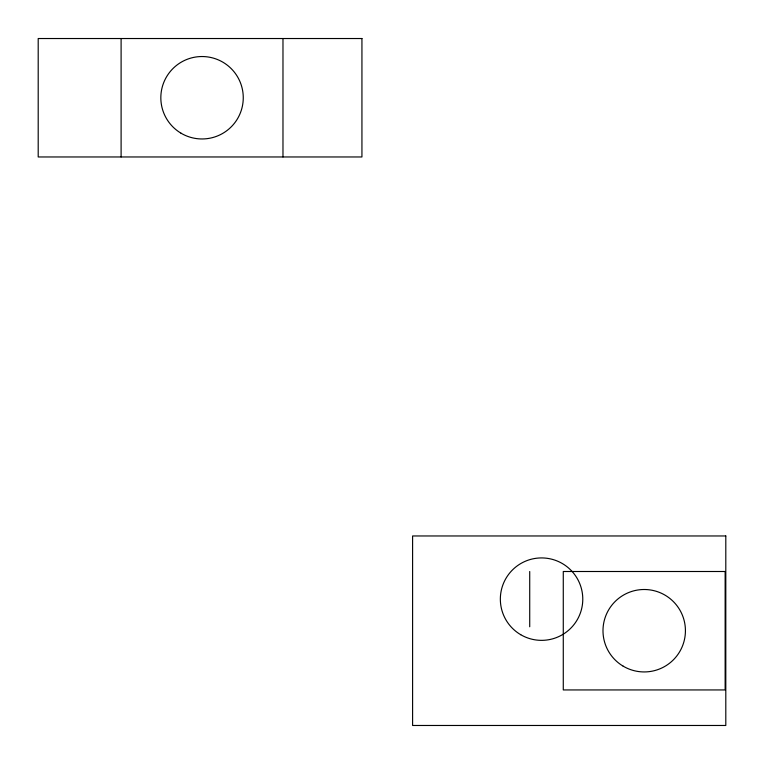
<?xml version="1.0" encoding="UTF-8"?>
<svg xmlns="http://www.w3.org/2000/svg" width="764" height="764" viewBox="0 0 764 764"><rect width="100%" height="100%" fill="white"/><g stroke="black" fill="none" stroke-linecap="round" stroke-linejoin="round"><path stroke-width="1.15" d="M529.719 571.501L529.719 626.776M282.976 38.525L282.976 156.964M121.104 38.525L121.104 156.964M361.935 38.525L38.2 38.525L38.2 156.964L361.935 156.964L361.935 38.525M725.8 535.965L412.598 535.965L412.598 725.475L725.8 725.475L725.8 535.965M725.141 571.501L563.278 571.501L563.278 689.94L725.141 689.94L725.141 571.501M623.147 666.151A41.218 41.218 0 0 0 685.423 631.245A41.218 41.218 0 0 0 624.054 594.764A41.218 41.218 0 0 0 623.147 666.151M520.742 634.712A41.218 41.218 0 0 0 582.779 599.377A41.218 41.218 0 0 0 521.163 563.326A41.218 41.218 0 0 0 520.742 634.712M180.982 133.175A41.218 41.218 0 0 0 243.258 98.27A41.218 41.218 0 0 0 181.889 61.798A41.218 41.218 0 0 0 180.982 133.175"/></g></svg>
